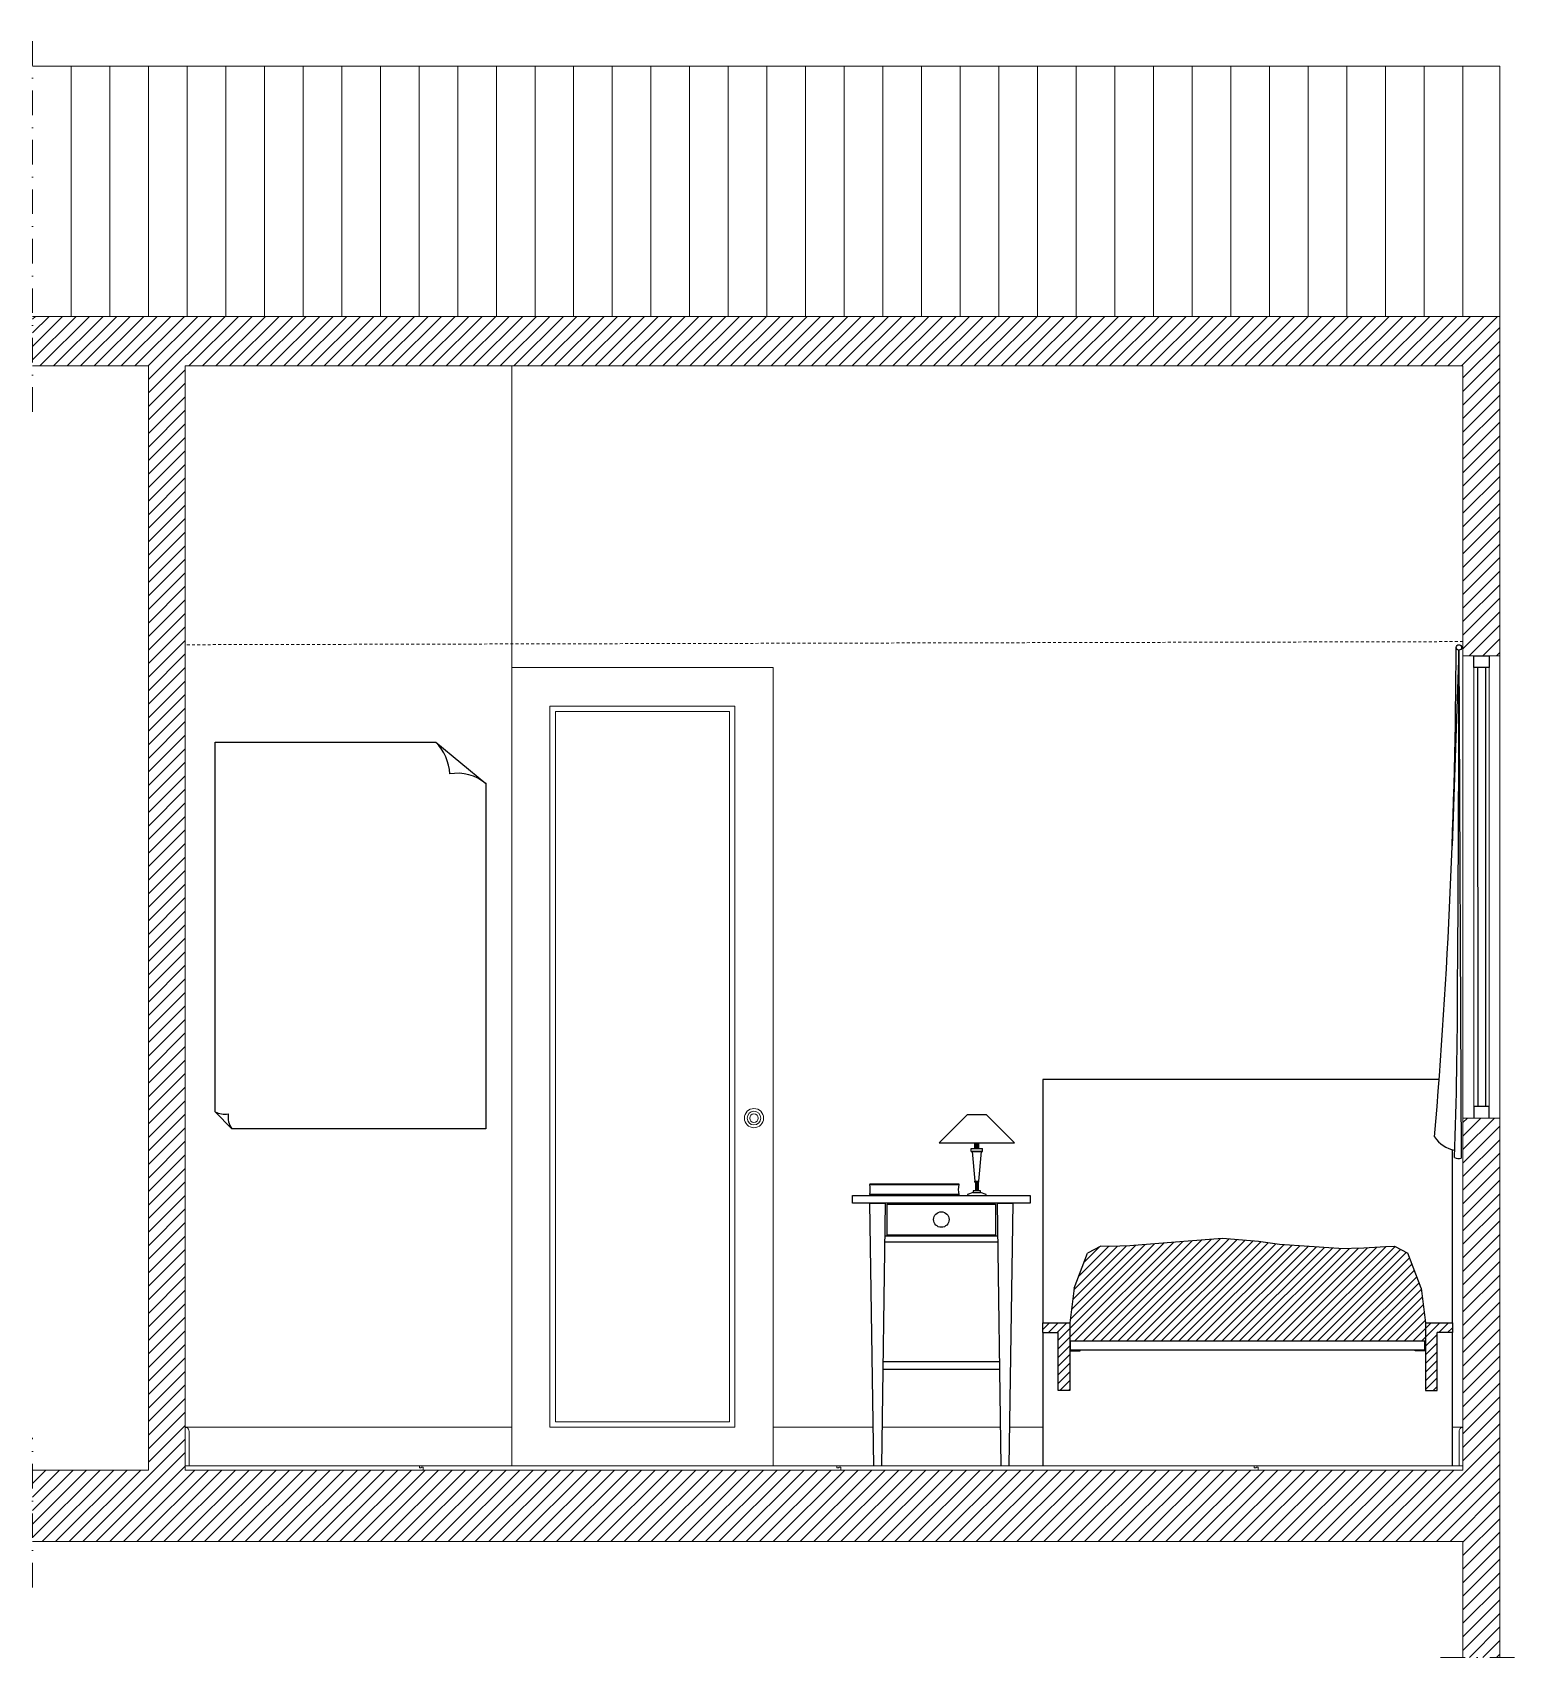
# Model space of a CAD drawing. Header units: centimetres. Extents: x 1723 to 3296, y 1174 to 2216.
# Drawn here: x 2910.8 to 3296.3, y 1174 to 1594.4 of the extents above; entities that cross this region are included whole.
import ezdxf

# ---------------------------------------------------------------- set-up
doc = ezdxf.new("R2010")
doc.units = ezdxf.units.CM
doc.linetypes.add('JIS_02_0.7', pattern=[1.35, 0.75, -0.6])
doc.linetypes.add('TRATTOPUNTO2', pattern=[12.7, 6.35, -3.175, 0, -3.175])
doc.layers.get('0').update_dxf_attribs({"lineweight": 18})
for name, color, linetype in [('arredo', 253, 'Continuous'), ('campitura', 9, 'Continuous'), ('DETTAGLI', 80, 'Continuous'), ('elementi sezionati', 170, 'Continuous')]:
    doc.layers.add(name, color=color, linetype=linetype)
doc.layers.add('muro sezione', color=10, linetype='Continuous', lineweight=18)
doc.layers.add('Pavimento', color=60, linetype='Continuous', lineweight=18)

msp = doc.modelspace()

# ---------------------------------------------------------------- hatches: boundary and pattern name
at = {"layer": 'campitura'}
h = msp.add_hatch(dxfattribs=at)
h.set_pattern_fill('ANSI31', color=256, scale=0.78)
h.set_pattern_definition([(45, (21.2162, 0), (-1.75115, 1.75115), [])])
h.paths.add_polyline_path([(2910.83, 1520.98), (2910.83, 1508.14), (2940.83, 1508.14), (2940.83, 1222.5), (2910.83, 1222.5), (2910.83, 1203.99), (2940.83, 1203.99), (3280.91, 1203.99), (3280.91, 1173.99), (3290.47, 1173.99), (3290.47, 1203.99), (3290.47, 1313.57), (3280.91, 1313.57), (3280.91, 1222.5), (2950.33, 1222.5), (2950.33, 1508.14), (3280.91, 1508.14), (3280.91, 1433.12), (3290.47, 1433.12), (3290.47, 1520.98), (2940.83, 1520.98)])
h = msp.add_hatch(dxfattribs=at)
h.set_pattern_fill('ANSI31', color=256, scale=0.5)
h.set_pattern_definition([(45, (1844.0176, -419.5723), (-1.122532, 1.122532), [])])
h.paths.add_polyline_path([(3179.2, 1260.55), (3172.2, 1260.55), (3172.2, 1258.05), (3176.2, 1258.05), (3176.2, 1243.05), (3179.2, 1243.05)])
h.paths.add_polyline_path([(3274.2, 1258.05), (3278.2, 1258.05), (3278.2, 1260.55), (3271.2, 1260.55), (3271.2, 1243.05), (3274.2, 1243.05)])
h.paths.add_polyline_path([(3270.08, 1269.54), (3266.61, 1278.61), (3263.16, 1280.45), (3260.83, 1280.3), (3255.29, 1279.94), (3248.81, 1279.78), (3233.43, 1280.85), (3228.02, 1281.62), (3218.73, 1282.4), (3208.68, 1281.62), (3194.75, 1280.46), (3189.57, 1280.3), (3187.24, 1280.45), (3183.8, 1278.61), (3180.32, 1269.54), (3179.2, 1260.55), (3179.2, 1255.8), (3271.2, 1255.8), (3271.2, 1260.55)])

# ---------------------------------------------------------------- linework, layer by layer
for p, q in [((2910.83, 1585.7), (3290.47, 1585.7)), ((2920.83, 1520.98), (2920.83, 1585.7)), ((2930.83, 1520.98), (2930.83, 1585.7)), ((2940.83, 1520.98), (2940.83, 1585.7)), ((2950.83, 1585.7), (2950.83, 1520.98)), ((2960.83, 1585.7), (2960.83, 1520.98)), ((2970.83, 1585.7), (2970.83, 1520.98)), ((2980.83, 1585.7), (2980.83, 1520.98)), ((2990.83, 1585.7), (2990.83, 1520.98)), ((3000.83, 1585.7), (3000.83, 1520.98)), ((3010.83, 1585.7), (3010.83, 1520.98)), ((3020.83, 1585.7), (3020.83, 1520.98)), ((3030.83, 1585.7), (3030.83, 1520.98)), ((3040.83, 1585.7), (3040.83, 1520.98)), ((3050.83, 1585.7), (3050.83, 1520.98)), ((3060.83, 1585.7), (3060.83, 1520.98)), ((3070.83, 1585.7), (3070.83, 1520.98)), ((3080.83, 1585.7), (3080.83, 1520.98)), ((3090.83, 1585.7), (3090.83, 1520.98)), ((3100.83, 1585.7), (3100.83, 1520.98)), ((3110.83, 1585.7), (3110.83, 1520.98)), ((3120.83, 1585.7), (3120.83, 1520.98)), ((3130.83, 1585.7), (3130.83, 1520.98)), ((3140.83, 1585.7), (3140.83, 1520.98)), ((3150.83, 1585.7), (3150.83, 1520.98)), ((3160.83, 1585.7), (3160.83, 1520.98)), ((3170.83, 1585.7), (3170.83, 1520.98)), ((3180.83, 1585.7), (3180.83, 1520.98)), ((3190.83, 1585.7), (3190.83, 1520.98)), ((3200.83, 1585.7), (3200.83, 1520.98)), ((3210.83, 1585.7), (3210.83, 1520.98)), ((3220.83, 1585.7), (3220.83, 1520.98)), ((3230.83, 1585.7), (3230.83, 1520.98)), ((3240.83, 1585.7), (3240.83, 1520.98)), ((3250.83, 1585.7), (3250.83, 1520.98)), ((3260.83, 1585.7), (3260.83, 1520.98)), ((3270.83, 1585.7), (3270.83, 1520.98)), ((3280.83, 1585.7), (3280.83, 1520.98)), ((3290.47, 1585.7), (3290.47, 1520.98)), ((3034.81, 1223.55), (3034.81, 1508.14)), ((2950.33, 1233.55), (3034.81, 1233.55)), ((3102.44, 1233.55), (3128.3, 1233.55)), ((3130.59, 1233.55), (3161.3, 1233.55)), ((3163.59, 1233.55), (3172.2, 1233.55)), ((3278.2, 1233.55), (3280.91, 1233.55))]:
    msp.add_line(p, q)
at = {"linetype": 'JIS_02_0.7'}
msp.add_line((3280.91, 1436.83), (2950.33, 1436.02), dxfattribs=at)
for points in [[(3102.44, 1223.55), (3102.44, 1430.16), (3034.81, 1430.16)], [(3044.68, 1420.16), (3092.52, 1420.16), (3092.52, 1233.55), (3044.68, 1233.55), (3044.68, 1420.16)]]:
    msp.add_lwpolyline(points)
msp.add_lwpolyline([(3046.09, 1418.76), (3091.11, 1418.76), (3091.11, 1234.95), (3046.09, 1234.95)], close=True)
for points in [[(2951.33, 1223.55), (2951.33, 1232.55, 0.414214), (2950.33, 1233.55), (2950.33, 1233.55)], [(3279.91, 1223.55), (3279.91, 1232.55, -0.414214), (3280.91, 1233.55), (3280.91, 1233.55)]]:
    msp.add_lwpolyline(points, format="xyb")
for radius in [2.48, 1.77, 1.11]:
    msp.add_circle((3097.48, 1313.55), radius)
at = {"layer": 'arredo'}
for p, q in [((3279.85, 1434.62), (3278.1, 1383.99)), ((3279.85, 1434.62), (3280.41, 1303.18)), ((3280.56, 1435.42), (3280.91, 1435.42)), ((3280.56, 1435.21), (3280.91, 1435.21)), ((3283.69, 1433.12), (3287.69, 1433.12)), ((3283.69, 1430.13), (3283.69, 1433.12)), ((3287.69, 1430.13), (3283.69, 1430.13)), ((3284.69, 1430.13), (3284.71, 1316.56)), ((3286.69, 1430.13), (3286.71, 1316.56)), ((3287.69, 1433.12), (3287.69, 1430.13)), ((2958.07, 1410.8), (3015.18, 1410.8)), ((2958.07, 1315.17), (2958.07, 1410.8)), ((3015.18, 1410.8), (3028.07, 1400.09)), ((3028.07, 1400.22), (3028.07, 1310.8)), ((3287.69, 1316.56), (3283.69, 1316.56)), ((3283.69, 1316.56), (3283.69, 1313.57)), ((3287.69, 1313.57), (3287.69, 1316.56)), ((2958.07, 1315.17), (2962.39, 1310.8)), ((3152.69, 1314.45), (3145.37, 1307.13)), ((3157.57, 1314.45), (3164.89, 1307.13)), ((3028.07, 1310.8), (2962.39, 1310.8)), ((3145.37, 1307.13), (3164.89, 1307.13)), ((3153.67, 1305.67), (3156.59, 1305.67)), ((3153.67, 1304.94), (3153.67, 1305.67)), ((3153.67, 1304.94), (3156.59, 1304.94)), ((3154.64, 1305.67), (3154.64, 1307.13)), ((3154.64, 1305.67), (3154.64, 1307.13)), ((3154.68, 1305.67), (3154.68, 1307.13)), ((3154.77, 1305.67), (3154.77, 1307.13)), ((3154.95, 1305.67), (3154.95, 1307.13)), ((3155.31, 1305.67), (3155.31, 1307.13)), ((3155.49, 1305.67), (3155.49, 1307.13)), ((3155.58, 1305.67), (3155.58, 1307.13)), ((3155.62, 1305.67), (3155.62, 1307.13)), ((3156.59, 1304.94), (3156.59, 1305.67)), ((3154.64, 1297.21), (3155.62, 1297.21)), ((3154.64, 1297.21), (3155.62, 1297.21)), ((3154.64, 1296.96), (3154.64, 1297.21)), ((3154.64, 1296.96), (3154.64, 1297.21)), ((3154.64, 1296.96), (3155.62, 1296.96)), ((3154.64, 1296.96), (3155.62, 1296.96)), ((3154.77, 1296.96), (3154.77, 1294.77)), ((3154.8, 1296.96), (3154.8, 1294.77)), ((3154.86, 1296.96), (3154.86, 1294.77)), ((3154.99, 1296.96), (3154.99, 1294.77)), ((3155.27, 1296.96), (3155.27, 1294.77)), ((3155.4, 1296.96), (3155.4, 1294.77)), ((3155.46, 1296.96), (3155.46, 1294.77)), ((3155.5, 1296.96), (3155.5, 1294.77)), ((3155.62, 1296.96), (3155.62, 1297.21)), ((3127.45, 1291.55), (3131.45, 1291.55)), ((3128.45, 1223.55), (3127.45, 1291.55)), ((3131.45, 1291.55), (3130.45, 1223.55)), ((3152.69, 1293.55), (3152.69, 1293.55)), ((3152.69, 1293.55), (3152.69, 1293.55)), ((3152.69, 1293.55), (3152.69, 1293.55)), ((3152.69, 1293.55), (3152.69, 1293.55)), ((3152.69, 1293.55), (3152.69, 1293.55)), ((3152.69, 1293.55), (3152.69, 1293.55)), ((3154.16, 1294.28), (3156.11, 1294.28)), ((3160.45, 1291.55), (3164.45, 1291.55)), ((3161.45, 1223.55), (3160.45, 1291.55)), ((3164.45, 1291.55), (3163.45, 1223.55)), ((3131.32, 1283.05), (3160.57, 1283.05)), ((3218.73, 1282.4), (3208.68, 1281.62)), ((3228.02, 1281.62), (3218.73, 1282.4)), ((3131.3, 1281.55), (3160.59, 1281.55)), ((3180.32, 1269.54), (3183.8, 1278.61)), ((3187.24, 1280.45), (3183.8, 1278.61)), ((3189.57, 1280.3), (3187.24, 1280.45)), ((3194.75, 1280.46), (3189.57, 1280.3)), ((3208.68, 1281.62), (3194.75, 1280.46)), ((3233.43, 1280.85), (3228.02, 1281.62)), ((3248.81, 1279.78), (3233.43, 1280.85)), ((3248.81, 1279.78), (3255.29, 1279.94)), ((3255.29, 1279.94), (3260.83, 1280.3)), ((3260.83, 1280.3), (3263.16, 1280.45)), ((3263.16, 1280.45), (3266.61, 1278.61)), ((3270.08, 1269.54), (3266.61, 1278.61)), ((3180.32, 1269.54), (3179.2, 1260.55)), ((3270.08, 1269.54), (3271.2, 1260.55)), ((3278.2, 1223.55), (3278.2, 1258.05)), ((3271.2, 1255.8), (3179.2, 1255.8)), ((3271, 1253.49), (3181.9, 1253.49)), ((3130.84, 1250.55), (3161.05, 1250.55)), ((3130.81, 1248.55), (3161.08, 1248.55))]:
    msp.add_line(p, q, dxfattribs=at)
for points in [[(3274.75, 1323.55), (3172.2, 1323.55), (3172.2, 1260.55)], [(3152.69, 1314.45), (3157.57, 1314.45)], [(3278.2, 1260.55), (3278.2, 1305.4)], [(3154.64, 1297.21), (3155.62, 1297.21)], [(3154.64, 1297.21), (3155.62, 1297.21)], [(3154.64, 1296.96), (3155.62, 1296.96)], [(3154.64, 1296.96), (3155.62, 1296.96)], [(3122.95, 1293.55), (3168.95, 1293.55), (3168.95, 1291.55), (3122.95, 1291.55), (3122.95, 1293.55)], [(3131.95, 1291.3), (3159.95, 1291.3), (3159.95, 1283.3), (3131.95, 1283.3), (3131.95, 1291.3)], [(3172.2, 1258.05), (3172.2, 1258.05), (3172.2, 1223.55), (3172.2, 1223.55)]]:
    msp.add_lwpolyline(points, dxfattribs=at)
for points in [[(3153.91, 1304.94), (3154.64, 1297.21), (3155.62, 1297.21), (3156.35, 1304.94)], [(3154.16, 1294.77), (3154.16, 1294.28), (3152.69, 1293.79), (3152.69, 1293.55), (3157.57, 1293.55), (3157.57, 1293.79), (3156.11, 1294.28), (3156.11, 1294.77), (3154.16, 1294.77)]]:
    msp.add_lwpolyline(points, close=True, dxfattribs=at)
for centre, radius in [((3279.86, 1435.32), 0.704), ((3145.95, 1287.3), 2)]:
    msp.add_circle(centre, radius, dxfattribs=at)
for centre, radius, start, end in [((1668.69, 1442.75), 1610.48, 355.22452, 359.73552), ((-7677.11, 1434.62), 10956.96, 359.547141, 0), ((3005.7, 1401.72), 13.13, 3.7447, 43.7311), ((3020.79, 1391.49), 11.27, 49.7812, 100.2164), ((2052.55, 1348.01), 1226.96, 357.91299, 0), ((2960.75, 1321.03), 6.45, 245.494, 276.4052), ((2966.6, 1313.84), 5.19, 171.3216, 215.9134), ((3280.16, 1313.05), 7.9, 213.5993, 259.8018), ((3279.8, 1306.16), 3.04, 248.5083, 281.5765)]:
    msp.add_arc(centre, radius, start, end, dxfattribs=at)
at = {"layer": 'DETTAGLI'}
for p, q in [((3127.45, 1296.55), (3150.45, 1296.55)), ((3127.45, 1296.55), (3127.45, 1296.35)), ((3127.45, 1296.35), (3150.45, 1296.35)), ((3150.45, 1296.55), (3150.45, 1296.35)), ((3127.45, 1293.75), (3127.45, 1293.55)), ((3150.45, 1293.75), (3127.45, 1293.75)), ((3150.45, 1293.55), (3127.45, 1293.55)), ((3150.45, 1293.75), (3150.45, 1293.55))]:
    msp.add_line(p, q, dxfattribs=at)
for centre, start, end in [((3119.45, 1295.05), 350.7706, 9.2294), ((3158.45, 1295.05), 170.7706, 189.2294)]:
    msp.add_arc(centre, 8.11, start, end, dxfattribs=at)
at = {"layer": 'elementi sezionati'}
for p, q in [((3172.2, 1258.05), (3176.2, 1258.05)), ((3176.2, 1243.05), (3176.2, 1258.05)), ((3179.2, 1260.55), (3179.2, 1243.05)), ((3271.2, 1260.55), (3271.2, 1243.05)), ((3274.2, 1243.05), (3274.2, 1258.05)), ((3278.2, 1258.05), (3274.2, 1258.05)), ((3179.2, 1243.05), (3176.2, 1243.05)), ((3271.2, 1243.05), (3274.2, 1243.05))]:
    msp.add_line(p, q, dxfattribs=at)
for points in [[(3172.2, 1258.05), (3172.2, 1260.55), (3179.2, 1260.55)], [(3271.2, 1260.55), (3278.2, 1260.55), (3278.2, 1258.05)]]:
    msp.add_lwpolyline(points, dxfattribs=at)
for points in [[(3181.9, 1253.29), (3181.9, 1253.49), (3179.4, 1253.49), (3179.4, 1255.79), (3179.2, 1255.79), (3179.2, 1253.29)], [(3268.5, 1253.29), (3268.5, 1253.49), (3271, 1253.49), (3271, 1255.79), (3271.2, 1255.79), (3271.2, 1253.29)]]:
    msp.add_lwpolyline(points, close=True, dxfattribs=at)
at = {"layer": 'muro sezione', "linetype": 'TRATTOPUNTO2'}
for p, q in [((2910.83, 1496.27), (2910.83, 1594.42)), ((2910.83, 1192.12), (2910.83, 1230.81)), ((3275.09, 1173.99), (3296.3, 1173.99))]:
    msp.add_line(p, q, dxfattribs=at)
at = {"layer": 'muro sezione'}
for p, q in [((2910.83, 1520.98), (2940.83, 1520.98)), ((3290.47, 1520.98), (2940.83, 1520.98)), ((3290.47, 1433.12), (3290.47, 1520.98)), ((2940.83, 1508.14), (2910.83, 1508.14)), ((2940.83, 1508.14), (2940.83, 1222.5)), ((3290.47, 1433.12), (3280.91, 1433.12)), ((3290.47, 1313.57), (3280.91, 1313.57)), ((2910.83, 1222.5), (2940.83, 1222.5)), ((2940.83, 1203.99), (2910.83, 1203.99)), ((3280.91, 1203.99), (3280.91, 1173.99)), ((3290.47, 1203.99), (3290.47, 1173.99))]:
    msp.add_line(p, q, dxfattribs=at)
for points in [[(3280.91, 1433.12), (3280.91, 1508.14), (2950.33, 1508.14), (2950.33, 1222.5), (3280.91, 1222.5)], [(3280.91, 1222.5), (3280.91, 1313.57)], [(3290.47, 1203.99), (3290.47, 1313.57)], [(2940.83, 1203.99), (3280.91, 1203.99)]]:
    msp.add_lwpolyline(points, dxfattribs=at)
at = {"layer": 'Pavimento'}
for p, q in [((3280.91, 1433.12), (3280.91, 1313.57)), ((3283.69, 1430.13), (3283.69, 1316.56)), ((3287.69, 1430.13), (3287.69, 1316.56)), ((3290.47, 1433.12), (3290.47, 1313.57)), ((3226.91, 1223.55), (3280.91, 1223.55)), ((3226.91, 1223.02), (3226.91, 1223.55)), ((3227.41, 1223.02), (3226.91, 1223.02)), ((3227.91, 1223.27), (3227.41, 1223.27)), ((3227.41, 1223.27), (3227.41, 1223.02)), ((3227.91, 1222.5), (3227.91, 1223.27)), ((3280.91, 1222.5), (3227.91, 1222.5))]:
    msp.add_line(p, q, dxfattribs=at)
msp.add_lwpolyline([(2950.33, 1223.55), (3010.91, 1223.55), (3010.91, 1223.02), (3011.41, 1223.02), (3011.41, 1223.27), (3011.91, 1223.27), (3011.91, 1222.5), (2950.33, 1222.5)], dxfattribs=at)
for points in [[(3011.91, 1223.27), (3011.41, 1223.27), (3011.41, 1223.02), (3010.91, 1223.02), (3010.91, 1223.55), (3118.91, 1223.55), (3118.91, 1223.02), (3119.41, 1223.02), (3119.41, 1223.27), (3119.91, 1223.27), (3119.91, 1222.5), (3011.91, 1222.5)], [(3119.91, 1223.27), (3119.41, 1223.27), (3119.41, 1223.02), (3118.91, 1223.02), (3118.91, 1223.55), (3226.91, 1223.55), (3226.91, 1223.02), (3227.41, 1223.02), (3227.41, 1223.27), (3227.91, 1223.27), (3227.91, 1222.5), (3119.91, 1222.5)]]:
    msp.add_lwpolyline(points, close=True, dxfattribs=at)

doc.saveas('drawing.dxf')
